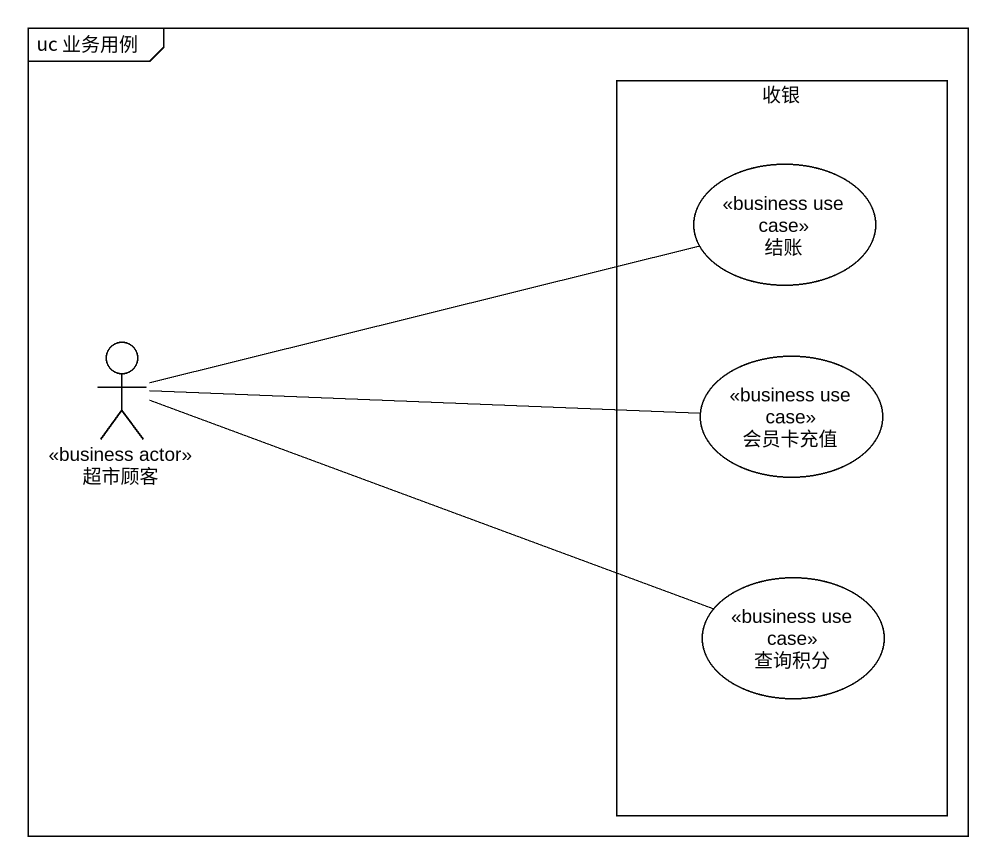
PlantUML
@startuml
mainframe uc 业务用例
rectangle 收银 {
  usecase 结账 <<business use case>>
  usecase 会员卡充值 <<business use case>>
  usecase 查询积分 <<business use case>>
}
actor 超市顾客 <<business actor>>
超市顾客 -right- 结账
超市顾客 -right- 会员卡充值
超市顾客 -right- 查询积分
@enduml
